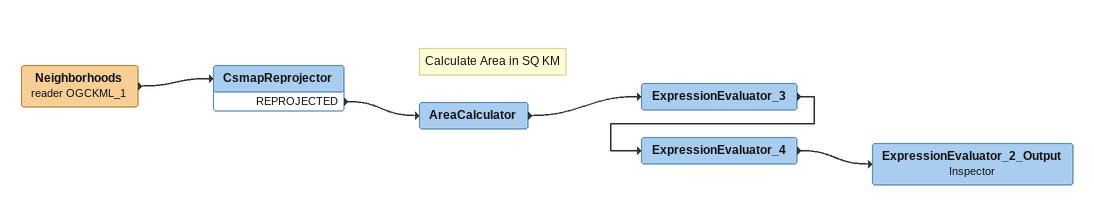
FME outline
Neighborhoods (reader OGCKML_1)
    -> CsmapReprojector
CsmapReprojector
    REPROJECTED -> AreaCalculator
Note: Calculate Area in SQ KM
AreaCalculator
    -> ExpressionEvaluator_3
ExpressionEvaluator_3
    -> ExpressionEvaluator_4
ExpressionEvaluator_4
    -> ExpressionEvaluator_2_Output
ExpressionEvaluator_2_Output: Inspector
